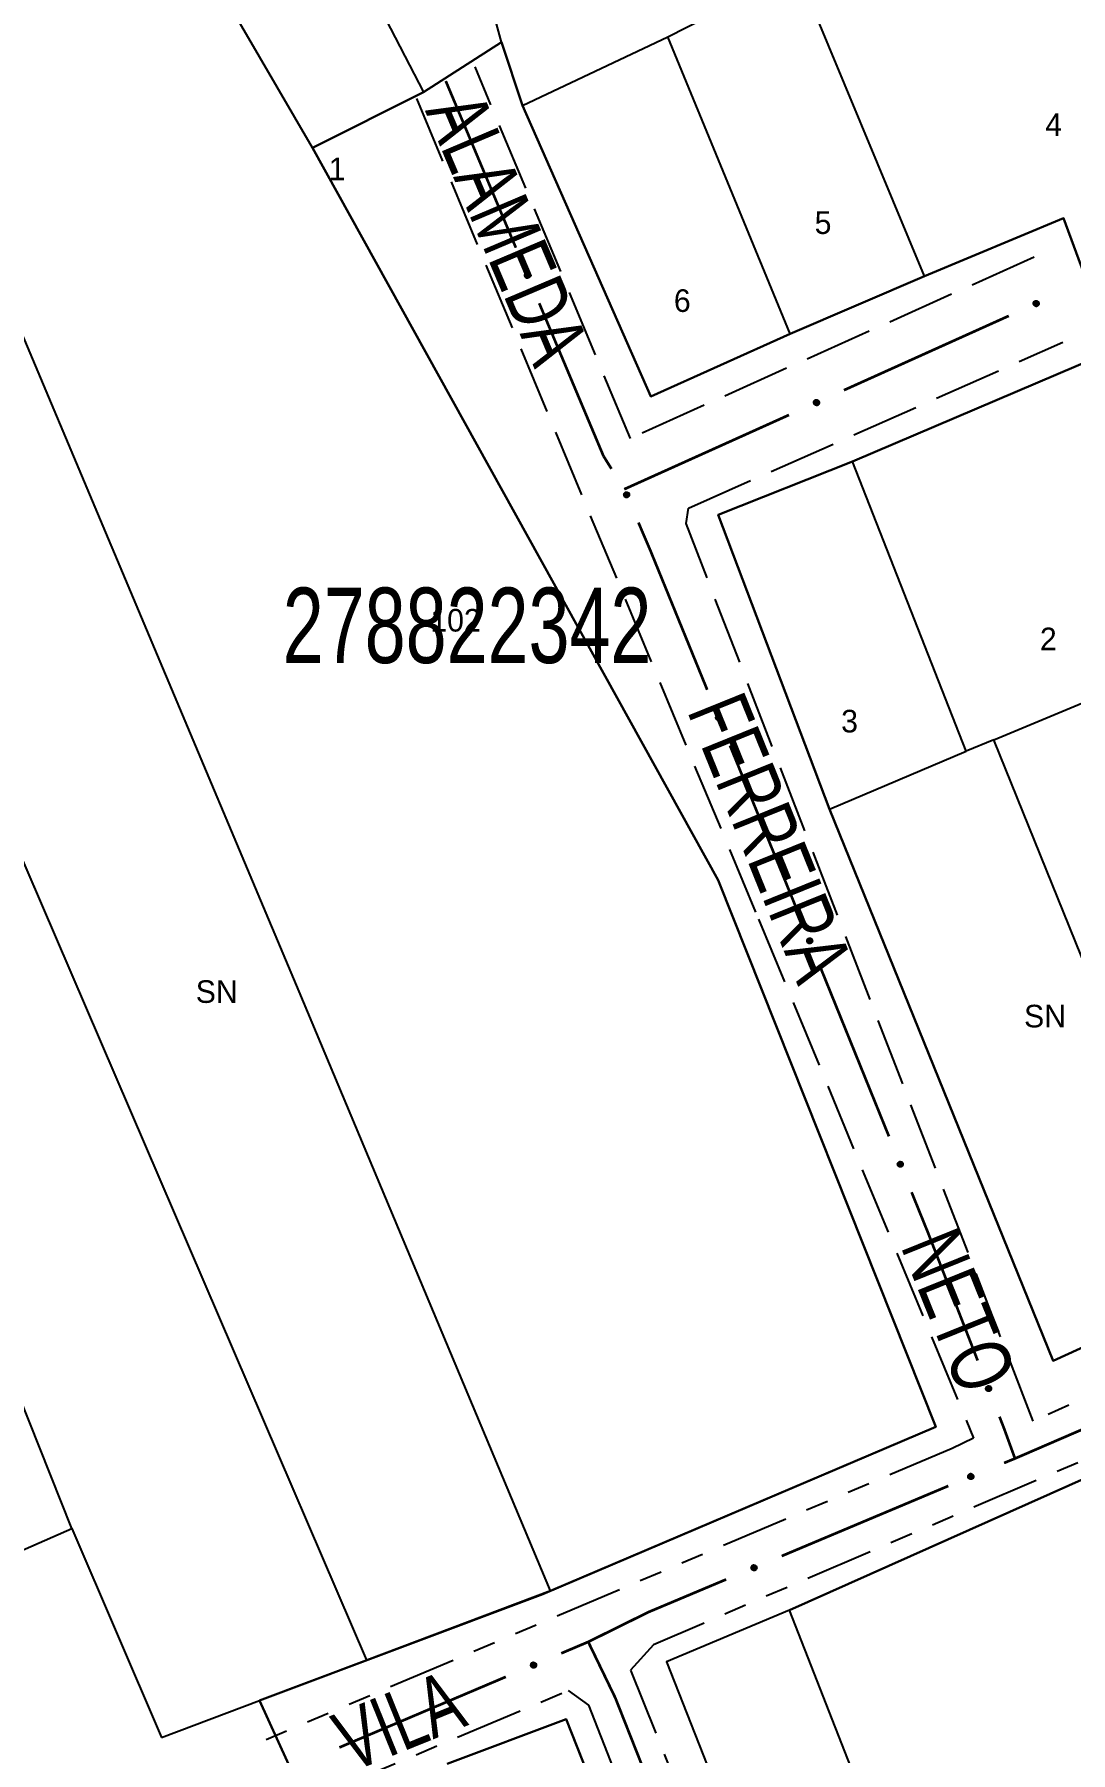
# Model space of a CAD drawing. Extents: x 204373 to 205952, y 4873300 to 4875179.
# Drawn here: x 204838.7 to 204907.5, y 4874559.4 to 4874673.4 of the extents above; entities that cross this region are included whole.
import ezdxf
from ezdxf.enums import TextEntityAlignment as Align

# ---------------------------------------------------------------- set-up
doc = ezdxf.new("R2010")
doc.units = 0
doc.header["$LTSCALE"] = 1.5
doc.header["$MEASUREMENT"] = 0
doc.linetypes.add('TRACO_11', pattern=[8, 3, -1, 3, -1])
doc.linetypes.add('TRACO_25', pattern=[8, 3, -1, 1, -1, 1, -1])
for name, color, linetype in [('CD_MALHA_LOTES', 7, 'CONTINUOUS'), ('CD_TXT_QUADRA', 255, 'CONTINUOUS'), ('RU-QUADRA', 220, 'CONTINUOUS'), ('SV-EIXO-RUA-N-PAV', 6, 'CONTINUOUS'), ('SV-EIXO-RUA-PAV', 20, 'CONTINUOUS'), ('SV-RUA-NAO-PAV', 7, 'CONTINUOUS'), ('SV-RUA-PAVIM', 7, 'CONTINUOUS'), ('SV-TXT-RUA-N-PAV', 7, 'CONTINUOUS'), ('Th_NmrPort', 1, 'CONTINUOUS')]:
    doc.layers.add(name, color=color, linetype=linetype)
doc.styles.add('ARIAL', font='ARIAL.SHX')

msp = doc.modelspace()

# ---------------------------------------------------------------- linework, layer by layer
at = {"layer": 'CD_MALHA_LOTES', "linetype": 'Continuous', "flags": 128}
for points in [[(204869.710146, 4874672.880766), (204863.918259, 4874694.117683)], [(204856.2835, 4874609.872063), (204824.340369, 4874685.693121)], [(204858.916176, 4874680.42777), (204864.53255, 4874669.546044)], [(204857.161059, 4874665.860298), (204850.14059, 4874677.970606)], [(204880.767384, 4874673.23179), (204889.367457, 4874677.619582)], [(204897.793918, 4874657.355702), (204889.367457, 4874677.619582)], [(204871.11424, 4874668.668485), (204880.767384, 4874673.23179)], [(204888.870989, 4874653.509612), (204880.767384, 4874673.23179)], [(204869.710146, 4874672.880766), (204864.53255, 4874669.546044)], [(204871.11424, 4874668.668485), (204869.710146, 4874672.880766)], [(204864.53255, 4874669.546044), (204857.161059, 4874665.860298)], [(204879.640373, 4874649.355835), (204871.11424, 4874668.668485)], [(204860.786342, 4874565.511966), (204816.617854, 4874668.14195)], [(204857.161059, 4874665.860298), (204884.104469, 4874617.270075), (204898.542423, 4874580.993921)], [(204907.024534, 4874661.201792), (204897.793918, 4874657.355702)], [(204908.56297, 4874657.048015), (204907.024534, 4874661.201792)], [(204897.793918, 4874657.355702), (204888.870989, 4874653.509612)], [(204841.189493, 4874574.243186), (204809.421874, 4874654.101013)], [(204888.870989, 4874653.509612), (204879.640373, 4874649.355835)], [(204893.024766, 4874645.048214), (204910.716781, 4874652.58655)], [(204884.101838, 4874641.509811), (204893.024766, 4874645.048214)], [(204900.563103, 4874625.817764), (204893.024766, 4874645.048214)], [(204891.48633, 4874621.971674), (204884.101838, 4874641.509811)], [(204902.409226, 4874626.586982), (204916.101307, 4874632.279195)], [(204902.409226, 4874626.586982), (204900.563103, 4874625.817764)], [(204917.10129, 4874590.279892), (204902.409226, 4874626.586982)], [(204891.48633, 4874621.971674), (204900.563103, 4874625.817764)], [(204906.332238, 4874585.356897), (204891.48633, 4874621.971674)], [(204872.971057, 4874570.106719), (204856.2835, 4874609.872063)], [(204917.10129, 4874590.279892), (204906.332238, 4874585.356897)], [(204888.844556, 4874568.810153), (204919.336804, 4874582.415118)], [(204898.542423, 4874580.993921), (204872.971057, 4874570.106719)], [(204818.372971, 4874564.239018), (204841.189493, 4874574.243186)], [(204841.189493, 4874574.243186), (204847.156891, 4874560.377761)], [(204872.971057, 4874570.106719), (204860.786342, 4874565.511966)], [(204888.844556, 4874568.810153), (204880.662549, 4874565.385126)], [(204899.024496, 4874542.837037), (204888.844556, 4874568.810153)], [(204860.786342, 4874565.511966), (204853.650824, 4874562.834925)], [(204880.662549, 4874565.385126), (204890.937628, 4874539.316871)], [(204847.156891, 4874560.377761), (204853.650824, 4874562.834925)], [(204853.650824, 4874562.834925), (204857.33657, 4874554.761386)], [(204866.112156, 4874558.622644), (204874.015819, 4874561.595618)], [(204874.015819, 4874561.595618), (204885.049194, 4874533.660332)]]:
    msp.add_lwpolyline(points, dxfattribs=at)
at = {"layer": 'RU-QUADRA', "linetype": 'Continuous', "flags": 128}
for points in [[(204857.33657, 4874554.761386), (204853.650824, 4874562.834925), (204872.453051, 4874569.88898), (204898.542423, 4874580.993921), (204884.104469, 4874617.270075), (204857.161059, 4874665.860298), (204864.53255, 4874669.546044), (204869.710146, 4874672.880766), (204871.11424, 4874668.668485), (204879.640373, 4874649.355835), (204888.870989, 4874653.509612), (204897.793918, 4874657.355702), (204907.024534, 4874661.201792), (204908.56297, 4874657.048015)], [(204910.716781, 4874652.58655), (204893.024766, 4874645.048214), (204884.101838, 4874641.509811), (204891.48633, 4874621.971674), (204906.332238, 4874585.356897), (204917.10129, 4874590.279892)], [(204885.150397, 4874533.404099), (204874.015819, 4874561.595618), (204866.112156, 4874558.622644)]]:
    msp.add_lwpolyline(points, dxfattribs=at)
msp.add_lwpolyline([(204922.286133, 4874522.572298), (204931.990374, 4874526.473022), (204940.933498, 4874530.659165), (204950.162041, 4874534.845308), (204968.148644, 4874543.282725), (205004.71098, 4874559.730219), (204995.888886, 4874580.859078), (204990.732947, 4874592.740156), (204987.146206, 4874601.034493), (204983.335295, 4874609.553002), (204946.795376, 4874594.309355), (204937.116175, 4874589.987367), (204927.89937, 4874586.220703), (204919.336804, 4874582.415118), (204888.844556, 4874568.810153), (204880.662549, 4874565.385126), (204890.937628, 4874539.316871), (204900.879718, 4874513.724313), (204912.106193, 4874518.386154)], close=True, dxfattribs=at)
at = {"layer": 'SV-EIXO-RUA-N-PAV', "const_width": 0.18}
for points in [[(204914.102362, 4874583.330283), (204904.004524, 4874578.967525)], [(204903.806143, 4874578.881815), (204903.07989, 4874578.586775)], [(204904.004524, 4874578.967525), (204903.806143, 4874578.881815)], [(204899.381572, 4874577.063006), (204888.320161, 4874572.410567)], [(204884.633024, 4874570.859754), (204880.024103, 4874568.921238)], [(204879.471995, 4874568.689021), (204875.526553, 4874566.738975)], [(204880.024103, 4874568.921238), (204879.471995, 4874568.689021)], [(204875.477522, 4874566.714741), (204873.686621, 4874565.955207)], [(204875.526553, 4874566.738975), (204875.477522, 4874566.714741)], [(204875.477522, 4874566.714741), (204877.218829, 4874563.113651)], [(204870.004115, 4874564.39343), (204858.956596, 4874559.708099)], [(204877.218829, 4874563.113651), (204877.276573, 4874562.994234)], [(204877.276573, 4874562.994234), (204880.170692, 4874555.678543)]]:
    msp.add_lwpolyline(points, dxfattribs=at)
at = {"layer": 'SV-EIXO-RUA-N-PAV'}
for points in [[(204901.042801, 4874577.6423), (204901.024974, 4874577.596756), (204901.00034, 4874577.561258), (204900.971272, 4874577.537566), (204900.940126, 4874577.523327), (204900.906622, 4874577.512348), (204900.870401, 4874577.508732), (204900.82931, 4874577.513624), (204900.783498, 4874577.531186), (204900.748793, 4874577.558812), (204900.72404, 4874577.586067), (204900.707323, 4874577.617689), (204900.697203, 4874577.650415), (204900.694692, 4874577.688164), (204900.700055, 4874577.729757), (204900.71883, 4874577.775395), (204900.743219, 4874577.81003), (204900.771937, 4874577.832208), (204900.803834, 4874577.848814), (204900.838173, 4874577.859612), (204900.873749, 4874577.862956), (204900.915617, 4874577.85748), (204900.960416, 4874577.838353), (204900.995238, 4874577.814422), (204901.017814, 4874577.786024), (204901.033455, 4874577.754253), (204901.044875, 4874577.720782), (204901.050026, 4874577.684523), (204901.042801, 4874577.6423)], [(204886.651714, 4874571.589396), (204886.633887, 4874571.543852), (204886.609253, 4874571.508355), (204886.580185, 4874571.484662), (204886.549039, 4874571.470423), (204886.515535, 4874571.459445), (204886.479314, 4874571.455829), (204886.438223, 4874571.46072), (204886.392411, 4874571.478283), (204886.357706, 4874571.505908), (204886.332953, 4874571.533163), (204886.316236, 4874571.564785), (204886.306116, 4874571.597511), (204886.303605, 4874571.63526), (204886.308968, 4874571.676853), (204886.327743, 4874571.722491), (204886.352132, 4874571.757126), (204886.38085, 4874571.779305), (204886.412747, 4874571.79591), (204886.447086, 4874571.806708), (204886.482662, 4874571.810053), (204886.52453, 4874571.804577), (204886.569329, 4874571.78545), (204886.604151, 4874571.761518), (204886.626727, 4874571.73312), (204886.642368, 4874571.701349), (204886.653788, 4874571.667879), (204886.658939, 4874571.631619), (204886.651714, 4874571.589396)], [(204872.020624, 4874565.129075), (204872.002933, 4874565.083478), (204871.978404, 4874565.047908), (204871.949407, 4874565.024129), (204871.918304, 4874565.009797), (204871.884833, 4874564.998719), (204871.848622, 4874564.994996), (204871.807518, 4874564.999765), (204871.761653, 4874565.017191), (204871.726866, 4874565.044713), (204871.702033, 4874565.071894), (204871.685221, 4874565.103466), (204871.675004, 4874565.136162), (204871.67238, 4874565.173903), (204871.67762, 4874565.215512), (204871.696258, 4874565.261206), (204871.720545, 4874565.295913), (204871.749196, 4874565.318177), (204871.781044, 4874565.334877), (204871.815351, 4874565.345778), (204871.850917, 4874565.349228), (204871.8928, 4874565.343876), (204871.937657, 4874565.324883), (204871.97255, 4874565.301055), (204871.99521, 4874565.272724), (204872.010946, 4874565.241), (204872.022465, 4874565.207564), (204872.027723, 4874565.17132), (204872.020624, 4874565.129075)]]:
    msp.add_lwpolyline(points, close=True, dxfattribs=at)
for points in [[(204900.960416, 4874577.838353), (204900.694692, 4874577.688164)], [(204900.995238, 4874577.814422), (204900.697203, 4874577.650415)], [(204900.975438, 4874577.82647), (204900.6999, 4874577.67209)], [(204900.93507, 4874577.845018), (204900.699981, 4874577.710612)], [(204900.915617, 4874577.85748), (204900.700055, 4874577.729757)], [(204901.003029, 4874577.799586), (204900.704851, 4874577.635684)], [(204901.017814, 4874577.786024), (204900.707323, 4874577.617689)], [(204901.023073, 4874577.769529), (204900.716289, 4874577.604968)], [(204900.890529, 4874577.85589), (204900.716414, 4874577.756011)], [(204900.873749, 4874577.862956), (204900.71883, 4874577.775395)], [(204901.033455, 4874577.754253), (204900.72404, 4874577.586067)], [(204900.852207, 4874577.859016), (204900.736749, 4874577.795651)], [(204901.036099, 4874577.735039), (204900.741694, 4874577.572724)], [(204900.838173, 4874577.859612), (204900.743219, 4874577.81003)], [(204901.044875, 4874577.720782), (204900.748793, 4874577.558812)], [(204901.043036, 4874577.700949), (204900.770542, 4874577.54637)], [(204901.050026, 4874577.684523), (204900.783498, 4874577.531186)], [(204901.044941, 4874577.664743), (204900.808924, 4874577.525506)], [(204901.042801, 4874577.6423), (204900.82931, 4874577.513624)], [(204901.032082, 4874577.617886), (204900.856509, 4874577.514434)], [(204901.024974, 4874577.596756), (204900.870401, 4874577.508732)], [(204901.011018, 4874577.57646), (204900.896289, 4874577.514882)], [(204901.00034, 4874577.561258), (204900.906622, 4874577.512348)], [(204886.569329, 4874571.78545), (204886.303605, 4874571.63526)], [(204886.604151, 4874571.761518), (204886.306116, 4874571.597511)], [(204886.584351, 4874571.773566), (204886.308813, 4874571.619186)], [(204886.543983, 4874571.792114), (204886.308894, 4874571.657708)], [(204886.52453, 4874571.804577), (204886.308968, 4874571.676853)], [(204886.611942, 4874571.746683), (204886.313764, 4874571.58278)], [(204886.626727, 4874571.73312), (204886.316236, 4874571.564785)], [(204886.631986, 4874571.716625), (204886.325202, 4874571.552064)], [(204886.499442, 4874571.802986), (204886.325327, 4874571.703108)], [(204886.482662, 4874571.810053), (204886.327743, 4874571.722491)], [(204886.642368, 4874571.701349), (204886.332953, 4874571.533163)], [(204886.46112, 4874571.806112), (204886.345662, 4874571.742747)], [(204886.645012, 4874571.682136), (204886.350607, 4874571.519821)], [(204886.447086, 4874571.806708), (204886.352132, 4874571.757126)], [(204886.653788, 4874571.667879), (204886.357706, 4874571.505908)], [(204886.651949, 4874571.648045), (204886.379455, 4874571.493466)], [(204886.658939, 4874571.631619), (204886.392411, 4874571.478283)], [(204886.653854, 4874571.611839), (204886.417837, 4874571.472602)], [(204886.651714, 4874571.589396), (204886.438223, 4874571.46072)], [(204886.640995, 4874571.564982), (204886.465422, 4874571.46153)], [(204886.633887, 4874571.543852), (204886.479314, 4874571.455829)], [(204886.619931, 4874571.523556), (204886.505202, 4874571.461978)], [(204886.609253, 4874571.508355), (204886.515535, 4874571.459445)], [(204871.937657, 4874565.324883), (204871.67238, 4874565.173903)], [(204871.97255, 4874565.301055), (204871.675004, 4874565.136162)], [(204871.912291, 4874565.331472), (204871.677603, 4874565.196367)], [(204871.8928, 4874565.343876), (204871.67762, 4874565.215512)], [(204871.952714, 4874565.313044), (204871.677637, 4874565.157845)], [(204871.980385, 4874565.286243), (204871.682695, 4874565.121454)], [(204871.99521, 4874565.272724), (204871.685221, 4874565.103466)], [(204871.867718, 4874565.342212), (204871.6939, 4874565.241815)], [(204872.000518, 4874565.256245), (204871.694225, 4874565.090772)], [(204871.850917, 4874565.349228), (204871.696258, 4874565.261206)], [(204872.010946, 4874565.241), (204871.702033, 4874565.071894)], [(204871.829386, 4874565.345223), (204871.714117, 4874565.281515)], [(204872.013646, 4874565.221794), (204871.719725, 4874565.058604)], [(204871.815351, 4874565.345778), (204871.720545, 4874565.295913)], [(204872.022465, 4874565.207564), (204871.726866, 4874565.044713)], [(204872.020684, 4874565.187725), (204871.748652, 4874565.032336)], [(204872.027723, 4874565.17132), (204871.761653, 4874565.017191)], [(204872.022698, 4874565.151525), (204871.787096, 4874565.011586)], [(204872.020624, 4874565.129075), (204871.807518, 4874564.999765)], [(204872.009979, 4874565.10463), (204871.834714, 4874565.000656)], [(204872.002933, 4874565.083478), (204871.848622, 4874564.994996)], [(204871.989038, 4874565.063141), (204871.874492, 4874565.001222)], [(204871.978404, 4874565.047908), (204871.884833, 4874564.998719)]]:
    msp.add_lwpolyline(points, dxfattribs=at)
at = {"layer": 'SV-EIXO-RUA-PAV', "const_width": 0.18}
for points in [[(204866.019343, 4874670.295568), (204870.672377, 4874659.234408)], [(204872.223389, 4874655.547354), (204876.100917, 4874646.32972)], [(204892.452669, 4874649.779326), (204903.393403, 4874654.708863)], [(204877.865023, 4874643.206611), (204888.805757, 4874648.136147)], [(204876.100917, 4874646.32972), (204876.487618, 4874645.410458)], [(204876.487618, 4874645.410458), (204877.019055, 4874644.560159)], [(204878.80894, 4874640.995858), (204879.594283, 4874639.156501)], [(204879.594283, 4874639.156501), (204879.609735, 4874639.12031)], [(204879.609735, 4874639.12031), (204883.374122, 4874629.898384)], [(204884.885826, 4874626.195041), (204889.420936, 4874615.085011)], [(204890.928322, 4874611.37991), (204895.439218, 4874600.260026)], [(204896.94285, 4874596.553398), (204897.694666, 4874594.700084)], [(204897.694666, 4874594.700084), (204898.021044, 4874593.895526)], [(204898.021044, 4874593.895526), (204901.329365, 4874585.384116)], [(204902.778514, 4874581.655851), (204903.071527, 4874580.902009)], [(204903.071527, 4874580.902009), (204903.478617, 4874579.782513)], [(204903.478617, 4874579.782513), (204903.806143, 4874578.881815)]]:
    msp.add_lwpolyline(points, dxfattribs=at)
at = {"layer": 'SV-EIXO-RUA-PAV'}
for points in [[(204871.493639, 4874657.566004), (204871.539184, 4874657.54818), (204871.574682, 4874657.523547), (204871.598377, 4874657.494481), (204871.612617, 4874657.463336), (204871.623597, 4874657.429832), (204871.627215, 4874657.393611), (204871.622326, 4874657.352521), (204871.604766, 4874657.306708), (204871.577142, 4874657.272001), (204871.549889, 4874657.247247), (204871.518268, 4874657.230528), (204871.485542, 4874657.220406), (204871.447793, 4874657.217893), (204871.4062, 4874657.223254), (204871.360561, 4874657.242026), (204871.325925, 4874657.266414), (204871.303744, 4874657.29513), (204871.287137, 4874657.327026), (204871.276337, 4874657.361365), (204871.272991, 4874657.396941), (204871.278465, 4874657.438809), (204871.29759, 4874657.483609), (204871.321519, 4874657.518432), (204871.349916, 4874657.54101), (204871.381686, 4874657.556653), (204871.415156, 4874657.568074), (204871.451415, 4874657.573227), (204871.493639, 4874657.566004)], [(204905.040641, 4874655.571793), (204905.057315, 4874655.617771), (204905.081047, 4874655.653878), (204905.109509, 4874655.678295), (204905.140286, 4874655.693314), (204905.173503, 4874655.705132), (204905.209622, 4874655.709659), (204905.250823, 4874655.705804), (204905.297063, 4874655.689401), (204905.332452, 4874655.662659), (204905.357884, 4874655.636036), (204905.375392, 4874655.604845), (204905.386333, 4874655.572384), (204905.389795, 4874655.53471), (204905.38548, 4874655.492995), (204905.367861, 4874655.446899), (204905.344351, 4874655.41166), (204905.316202, 4874655.388766), (204905.284733, 4874655.371362), (204905.250676, 4874655.359703), (204905.215196, 4874655.355464), (204905.173204, 4874655.359883), (204905.127936, 4874655.377876), (204905.092523, 4874655.400923), (204905.069239, 4874655.428744), (204905.052803, 4874655.460111), (204905.040544, 4874655.493283), (204905.034481, 4874655.529401), (204905.040641, 4874655.571793)], [(204890.452995, 4874648.999077), (204890.469669, 4874649.045056), (204890.493402, 4874649.081162), (204890.521864, 4874649.105579), (204890.552641, 4874649.120598), (204890.585858, 4874649.132417), (204890.621976, 4874649.136944), (204890.663177, 4874649.133088), (204890.709417, 4874649.116686), (204890.744807, 4874649.089943), (204890.770238, 4874649.06332), (204890.787747, 4874649.032129), (204890.798687, 4874648.999668), (204890.802149, 4874648.961994), (204890.797834, 4874648.92028), (204890.780215, 4874648.874183), (204890.756706, 4874648.838945), (204890.728556, 4874648.81605), (204890.697087, 4874648.798647), (204890.663031, 4874648.786987), (204890.62755, 4874648.782748), (204890.585558, 4874648.787168), (204890.540291, 4874648.80516), (204890.504877, 4874648.828207), (204890.481593, 4874648.856028), (204890.465157, 4874648.887395), (204890.452898, 4874648.920567), (204890.446836, 4874648.956685), (204890.452995, 4874648.999077)], [(204878.068416, 4874643.010581), (204878.114055, 4874642.993), (204878.149685, 4874642.968557), (204878.173534, 4874642.939618), (204878.187941, 4874642.90855), (204878.1991, 4874642.875105), (204878.202911, 4874642.838904), (204878.198241, 4874642.797788), (204878.180926, 4874642.751882), (204878.153489, 4874642.717028), (204878.126368, 4874642.692128), (204878.094836, 4874642.675241), (204878.062165, 4874642.664944), (204878.024431, 4874642.662229), (204877.982809, 4874642.667368), (204877.93707, 4874642.685896), (204877.902304, 4874642.710098), (204877.879971, 4874642.738696), (204877.863194, 4874642.770503), (204877.852211, 4874642.804783), (204877.848674, 4874642.840341), (204877.853924, 4874642.882237), (204877.872809, 4874642.92714), (204877.896552, 4874642.96209), (204877.924828, 4874642.984819), (204877.956514, 4874643.000631), (204877.989923, 4874643.012231), (204878.026154, 4874643.017578), (204878.068416, 4874643.010581)], [(204884.17759, 4874628.22134), (204884.222942, 4874628.203032), (204884.258177, 4874628.178023), (204884.281561, 4874628.148706), (204884.295469, 4874628.117412), (204884.306093, 4874628.083793), (204884.309325, 4874628.047536), (204884.303999, 4874628.006499), (204884.285953, 4874627.960876), (204884.257961, 4874627.926465), (204884.230446, 4874627.902002), (204884.198649, 4874627.88562), (204884.165817, 4874627.875847), (204884.128044, 4874627.873735), (204884.08651, 4874627.879539), (204884.041073, 4874627.898795), (204884.006698, 4874627.92355), (204883.984825, 4874627.9525), (204883.968558, 4874627.984571), (204883.958124, 4874628.019023), (204883.955156, 4874628.054632), (204883.961075, 4874628.09644), (204883.980675, 4874628.141035), (204884.004974, 4874628.175601), (204884.033609, 4874628.197875), (204884.065544, 4874628.213179), (204884.099133, 4874628.224244), (204884.135445, 4874628.229011), (204884.17759, 4874628.22134)], [(204890.224502, 4874613.407747), (204890.269814, 4874613.38934), (204890.304994, 4874613.364255), (204890.328314, 4874613.334887), (204890.342155, 4874613.303562), (204890.352705, 4874613.269921), (204890.355858, 4874613.233656), (204890.350442, 4874613.192632), (204890.332297, 4874613.147047), (204890.304231, 4874613.112698), (204890.276662, 4874613.088295), (204890.244829, 4874613.071982), (204890.211977, 4874613.062281), (204890.174199, 4874613.060251), (204890.132678, 4874613.066145), (204890.087283, 4874613.0855), (204890.052962, 4874613.11033), (204890.031152, 4874613.139328), (204890.014955, 4874613.171434), (204890.004596, 4874613.205909), (204890.001706, 4874613.241525), (204890.007715, 4874613.283319), (204890.027413, 4874613.327871), (204890.051786, 4874613.362385), (204890.080471, 4874613.384596), (204890.112439, 4874613.399831), (204890.146052, 4874613.410822), (204890.182374, 4874613.41551), (204890.224502, 4874613.407747)], [(204896.23903, 4874598.581235), (204896.284343, 4874598.562828), (204896.319523, 4874598.537743), (204896.342843, 4874598.508375), (204896.356683, 4874598.47705), (204896.367233, 4874598.443409), (204896.370386, 4874598.407145), (204896.364971, 4874598.36612), (204896.346825, 4874598.320536), (204896.318759, 4874598.286186), (204896.29119, 4874598.261783), (204896.259358, 4874598.24547), (204896.226505, 4874598.235769), (204896.188727, 4874598.233739), (204896.147206, 4874598.239634), (204896.101811, 4874598.258989), (204896.06749, 4874598.283818), (204896.04568, 4874598.312817), (204896.029483, 4874598.344923), (204896.019124, 4874598.379397), (204896.016234, 4874598.415013), (204896.022244, 4874598.456807), (204896.041941, 4874598.501359), (204896.066315, 4874598.535873), (204896.094999, 4874598.558085), (204896.126967, 4874598.573319), (204896.16058, 4874598.584311), (204896.196902, 4874598.588998), (204896.23903, 4874598.581235)], [(204902.104489, 4874583.693784), (204902.149527, 4874583.674715), (204902.184335, 4874583.649117), (204902.207222, 4874583.619411), (204902.220602, 4874583.587887), (204902.230658, 4874583.554094), (204902.233279, 4874583.517787), (204902.227263, 4874583.476846), (204902.208451, 4874583.431533), (204902.179885, 4874583.397598), (204902.151962, 4874583.373602), (204902.119893, 4874583.357758), (204902.086902, 4874583.348539), (204902.049098, 4874583.347063), (204902.007668, 4874583.353565), (204901.962562, 4874583.373583), (204901.928608, 4874583.398913), (204901.907225, 4874583.428228), (204901.891501, 4874583.460568), (204901.881648, 4874583.495191), (204901.87928, 4874583.530845), (204901.885902, 4874583.572547), (204901.90625, 4874583.616805), (204901.931127, 4874583.650958), (204901.960134, 4874583.672747), (204901.992321, 4874583.687511), (204902.026092, 4874583.698009), (204902.062479, 4874583.702164), (204902.104489, 4874583.693784)]]:
    msp.add_lwpolyline(points, close=True, dxfattribs=at)
for points in [[(204871.272991, 4874657.396941), (204871.360561, 4874657.242026)], [(204871.276337, 4874657.361365), (204871.325925, 4874657.266414)], [(204871.276933, 4874657.375399), (204871.340304, 4874657.259944)], [(204871.278465, 4874657.438809), (204871.4062, 4874657.223254)], [(204871.280056, 4874657.413721), (204871.379944, 4874657.239611)], [(204871.290926, 4874657.458263), (204871.425345, 4874657.223181)], [(204871.29759, 4874657.483609), (204871.447793, 4874657.217893)], [(204871.309472, 4874657.498632), (204871.463867, 4874657.223102)], [(204871.321519, 4874657.518432), (204871.485542, 4874657.220406)], [(204871.336354, 4874657.526224), (204871.500272, 4874657.228054)], [(204871.349916, 4874657.54101), (204871.518268, 4874657.230528)], [(204871.366411, 4874657.546269), (204871.530988, 4874657.239495)], [(204871.381686, 4874657.556653), (204871.549889, 4874657.247247)], [(204871.4009, 4874657.559297), (204871.56323, 4874657.264901)], [(204871.415156, 4874657.568074), (204871.577142, 4874657.272001)], [(204871.434989, 4874657.566236), (204871.589583, 4874657.293751)], [(204871.451415, 4874657.573227), (204871.604766, 4874657.306708)], [(204871.471195, 4874657.568143), (204871.610445, 4874657.332133)], [(204871.493639, 4874657.566004), (204871.622326, 4874657.352521)], [(204871.518053, 4874657.555287), (204871.621515, 4874657.37972)], [(204871.539184, 4874657.54818), (204871.627215, 4874657.393611)], [(204871.55948, 4874657.534225), (204871.621064, 4874657.419499)], [(204871.574682, 4874657.523547), (204871.623597, 4874657.429832)], [(204905.034481, 4874655.529401), (204905.297063, 4874655.689401)], [(204905.039066, 4874655.549303), (204905.271502, 4874655.69444)], [(204905.040544, 4874655.493283), (204905.332452, 4874655.662659)], [(204905.040641, 4874655.571793), (204905.250823, 4874655.705804)], [(204905.041883, 4874655.513156), (204905.310397, 4874655.674549)], [(204905.049676, 4874655.479251), (204905.3399, 4874655.648929)], [(204905.050741, 4874655.596469), (204905.223653, 4874655.70431)], [(204905.052803, 4874655.460111), (204905.357884, 4874655.636036)], [(204905.057315, 4874655.617771), (204905.209622, 4874655.709659)], [(204905.063567, 4874655.445101), (204905.366108, 4874655.617336)], [(204905.069239, 4874655.428744), (204905.375392, 4874655.604845)], [(204905.070755, 4874655.638412), (204905.183897, 4874655.70286)], [(204905.081047, 4874655.653878), (204905.173503, 4874655.705132)], [(204905.084361, 4874655.415558), (204905.378317, 4874655.586917)], [(204905.092523, 4874655.400923), (204905.386333, 4874655.572384)], [(204905.11262, 4874655.389378), (204905.384183, 4874655.550648)], [(204905.127936, 4874655.377876), (204905.389795, 4874655.53471)], [(204905.153442, 4874655.371852), (204905.385072, 4874655.512136)], [(204905.173204, 4874655.359883), (204905.38548, 4874655.492995)], [(204905.198243, 4874655.362105), (204905.369788, 4874655.466337)], [(204905.215196, 4874655.355464), (204905.367861, 4874655.446899)], [(204905.236632, 4874655.359945), (204905.350458, 4874655.426198)], [(204905.250676, 4874655.359703), (204905.344351, 4874655.41166)], [(204890.446836, 4874648.956685), (204890.709417, 4874649.116686)], [(204890.451421, 4874648.976587), (204890.683857, 4874649.121724)], [(204890.452898, 4874648.920567), (204890.744807, 4874649.089943)], [(204890.452995, 4874648.999077), (204890.663177, 4874649.133088)], [(204890.454237, 4874648.94044), (204890.722751, 4874649.101833)], [(204890.46203, 4874648.906536), (204890.752254, 4874649.076214)], [(204890.463095, 4874649.023753), (204890.636007, 4874649.131594)], [(204890.465157, 4874648.887395), (204890.770238, 4874649.06332)], [(204890.469669, 4874649.045056), (204890.621976, 4874649.136944)], [(204890.475921, 4874648.872385), (204890.778463, 4874649.04462)], [(204890.481593, 4874648.856028), (204890.787747, 4874649.032129)], [(204890.483109, 4874649.065696), (204890.596251, 4874649.130144)], [(204890.493402, 4874649.081162), (204890.585858, 4874649.132417)], [(204890.496715, 4874648.842842), (204890.790671, 4874649.014201)], [(204890.504877, 4874648.828207), (204890.798687, 4874648.999668)], [(204890.524974, 4874648.816662), (204890.796537, 4874648.977932)], [(204890.540291, 4874648.80516), (204890.802149, 4874648.961994)], [(204890.565797, 4874648.799136), (204890.797426, 4874648.93942)], [(204890.585558, 4874648.787168), (204890.797834, 4874648.92028)], [(204890.610597, 4874648.789389), (204890.782142, 4874648.893621)], [(204890.62755, 4874648.782748), (204890.780215, 4874648.874183)], [(204890.648986, 4874648.78723), (204890.762812, 4874648.853482)], [(204890.663031, 4874648.786987), (204890.756706, 4874648.838945)], [(204877.848674, 4874642.840341), (204877.93707, 4874642.685896)], [(204877.852211, 4874642.804783), (204877.902304, 4874642.710098)], [(204877.852731, 4874642.81882), (204877.916718, 4874642.703706)], [(204877.853924, 4874642.882237), (204877.982809, 4874642.667368)], [(204877.85565, 4874642.857159), (204877.956467, 4874642.683585)], [(204877.866281, 4874642.901758), (204878.001954, 4874642.667398)], [(204877.872809, 4874642.92714), (204878.024431, 4874642.662229)], [(204877.884612, 4874642.942226), (204878.040476, 4874642.667525)], [(204877.896552, 4874642.96209), (204878.062165, 4874642.664944)], [(204877.911346, 4874642.969961), (204878.076854, 4874642.672671)], [(204877.924828, 4874642.984819), (204878.094836, 4874642.675241)], [(204877.941295, 4874642.990166), (204878.107508, 4874642.684276)], [(204877.956514, 4874643.000631), (204878.126368, 4874642.692128)], [(204877.975713, 4874643.003378), (204878.139615, 4874642.709853)], [(204877.989923, 4874643.012231), (204878.153489, 4874642.717028)], [(204878.009765, 4874643.010499), (204878.165813, 4874642.738844)], [(204878.026154, 4874643.017578), (204878.180926, 4874642.751882)], [(204878.045961, 4874643.0126), (204878.18647, 4874642.777337)], [(204878.068416, 4874643.010581), (204878.198241, 4874642.797788)], [(204878.092886, 4874642.999994), (204878.197285, 4874642.824982)], [(204878.114055, 4874642.993), (204878.202911, 4874642.838904)], [(204878.134426, 4874642.979154), (204878.196622, 4874642.864759)], [(204878.149685, 4874642.968557), (204878.1991, 4874642.875105)], [(204883.955156, 4874628.054632), (204884.041073, 4874627.898795)], [(204883.958124, 4874628.019023), (204884.006698, 4874627.92355)], [(204883.958869, 4874628.03305), (204884.021008, 4874627.916928)], [(204883.961075, 4874628.09644), (204884.08651, 4874627.879539)], [(204883.9624, 4874628.071337), (204884.06043, 4874627.896174)], [(204883.973743, 4874628.11576), (204884.105653, 4874627.879262)], [(204883.980675, 4874628.141035), (204884.128044, 4874627.873735)], [(204883.992717, 4874628.15593), (204884.144172, 4874627.878773)], [(204884.004974, 4874628.175601), (204884.165817, 4874627.875847)], [(204884.019891, 4874628.183234), (204884.180628, 4874627.883338)], [(204884.033609, 4874628.197875), (204884.198649, 4874627.88562)], [(204884.050159, 4874628.202959), (204884.211464, 4874627.894451)], [(204884.065544, 4874628.213179), (204884.230446, 4874627.902002)], [(204884.084784, 4874628.215619), (204884.243975, 4874627.919513)], [(204884.099133, 4874628.224244), (204884.257961, 4874627.926465)], [(204884.118946, 4874628.222195), (204884.270633, 4874627.948081)], [(204884.135445, 4874628.229011), (204884.285953, 4874627.960876)], [(204884.15517, 4874628.223717), (204884.291902, 4874627.986239)], [(204884.17759, 4874628.22134), (204884.303999, 4874628.006499)], [(204884.201888, 4874628.210363), (204884.303477, 4874628.033705)], [(204884.222942, 4874628.203032), (204884.309325, 4874628.047536)], [(204884.24309, 4874628.188862), (204884.30345, 4874628.073487)], [(204884.258177, 4874628.178023), (204884.306093, 4874628.083793)], [(204890.001706, 4874613.241525), (204890.087283, 4874613.0855)], [(204890.004596, 4874613.205909), (204890.052962, 4874613.11033)], [(204890.005371, 4874613.219934), (204890.067257, 4874613.103677)], [(204890.007715, 4874613.283319), (204890.132678, 4874613.066145)], [(204890.008985, 4874613.258213), (204890.106634, 4874613.082837)], [(204890.020425, 4874613.302612), (204890.15182, 4874613.065827)], [(204890.027413, 4874613.327871), (204890.174199, 4874613.060251)], [(204890.039487, 4874613.34274), (204890.190338, 4874613.065254)], [(204890.051786, 4874613.362385), (204890.211977, 4874613.062281)], [(204890.06672, 4874613.369985), (204890.226804, 4874613.06974)], [(204890.080471, 4874613.384596), (204890.244829, 4874613.071982)], [(204890.097031, 4874613.389644), (204890.257663, 4874613.080786)], [(204890.112439, 4874613.399831), (204890.276662, 4874613.088295)], [(204890.131684, 4874613.402229), (204890.290229, 4874613.105776)], [(204890.146052, 4874613.410822), (204890.304231, 4874613.112698)], [(204890.16586, 4874613.40873), (204890.316949, 4874613.134286)], [(204890.182374, 4874613.41551), (204890.332297, 4874613.147047)], [(204890.202087, 4874613.410173), (204890.338302, 4874613.172398)], [(204890.224502, 4874613.407747), (204890.350442, 4874613.192632)], [(204890.248776, 4874613.396718), (204890.34998, 4874613.219839)], [(204890.269814, 4874613.38934), (204890.355858, 4874613.233656)], [(204890.289931, 4874613.375127), (204890.350039, 4874613.259621)], [(204890.304994, 4874613.364255), (204890.352705, 4874613.269921)], [(204896.016234, 4874598.415013), (204896.101811, 4874598.258989)], [(204896.019124, 4874598.379397), (204896.06749, 4874598.283818)], [(204896.019899, 4874598.393422), (204896.081785, 4874598.277165)], [(204896.022244, 4874598.456807), (204896.147206, 4874598.239634)], [(204896.023514, 4874598.431702), (204896.121162, 4874598.256326)], [(204896.034953, 4874598.4761), (204896.166348, 4874598.239315)], [(204896.041941, 4874598.501359), (204896.188727, 4874598.233739)], [(204896.054015, 4874598.516228), (204896.204866, 4874598.238743)], [(204896.066315, 4874598.535873), (204896.226505, 4874598.235769)], [(204896.081249, 4874598.543474), (204896.241332, 4874598.243228)], [(204896.094999, 4874598.558085), (204896.259358, 4874598.24547)], [(204896.11156, 4874598.563132), (204896.272192, 4874598.254274)], [(204896.126967, 4874598.573319), (204896.29119, 4874598.261783)], [(204896.146212, 4874598.575717), (204896.304757, 4874598.279264)], [(204896.16058, 4874598.584311), (204896.318759, 4874598.286186)], [(204896.180388, 4874598.582218), (204896.331477, 4874598.307774)], [(204896.196902, 4874598.588998), (204896.346825, 4874598.320536)], [(204896.216616, 4874598.583662), (204896.35283, 4874598.345886)], [(204896.23903, 4874598.581235), (204896.364971, 4874598.36612)], [(204896.263305, 4874598.570206), (204896.364508, 4874598.393327)], [(204896.284343, 4874598.562828), (204896.370386, 4874598.407145)], [(204896.304459, 4874598.548615), (204896.364568, 4874598.433109)], [(204896.319523, 4874598.537743), (204896.367233, 4874598.443409)], [(204901.87928, 4874583.530845), (204901.962562, 4874583.373583)], [(204901.881648, 4874583.495191), (204901.928608, 4874583.398913)], [(204901.882629, 4874583.509203), (204901.942805, 4874583.392051)], [(204901.885902, 4874583.572547), (204902.007668, 4874583.353565)], [(204901.886804, 4874583.547425), (204901.981872, 4874583.370637)], [(204901.898893, 4874583.591651), (204902.026803, 4874583.352966)], [(204901.90625, 4874583.616805), (204902.049098, 4874583.347063)], [(204901.918541, 4874583.631496), (204902.065309, 4874583.351829)], [(204901.931127, 4874583.650958), (204902.086902, 4874583.348539)], [(204901.946171, 4874583.658339), (204902.101837, 4874583.355779)], [(204901.960134, 4874583.672747), (204902.119893, 4874583.357758)], [(204901.976766, 4874583.677551), (204902.132855, 4874583.366372)], [(204901.992321, 4874583.687511), (204902.151962, 4874583.373602)], [(204902.0116, 4874583.689627), (204902.165783, 4874583.390883)], [(204902.026092, 4874583.698009), (204902.179885, 4874583.397598)], [(204902.045867, 4874583.695627), (204902.192918, 4874583.418998)], [(204902.062479, 4874583.702164), (204902.208451, 4874583.431533)], [(204902.082112, 4874583.696539), (204902.214827, 4874583.456793)], [(204902.104489, 4874583.693784), (204902.227263, 4874583.476846)], [(204902.128599, 4874583.6824), (204902.227199, 4874583.504057)], [(204902.149527, 4874583.674715), (204902.233279, 4874583.517787)], [(204902.169432, 4874583.660209), (204902.227842, 4874583.543834)], [(204902.184335, 4874583.649117), (204902.230658, 4874583.554094)]]:
    msp.add_lwpolyline(points, dxfattribs=at)
at = {"layer": 'SV-RUA-NAO-PAV', "linetype": 'TRACO_25'}
for points in [[(204981.257894, 4874615.646919, 10.294381), (204905.018483, 4874581.360534, 10.294381)], [(204982.42151, 4874610.527039, 10.319151), (204879.801859, 4874566.523962, 10.046683), (204878.275676, 4874564.827041, 10.046683), (204889.526767, 4874536.817122, 9.947605), (204900.829636, 4874508.704814, 9.947605)], [(204901.054358, 4874580.240333, 10.195302), (204899.637821, 4874579.549052, 10.244842), (204854.105627, 4874560.219333, 10.145762)], [(204855.750346, 4874555.731649, 10.021914), (204874.133259, 4874563.482024, 10.021914), (204875.484728, 4874562.512906, 10.021914), (204886.231203, 4874535.256066, 9.972375), (204897.508067, 4874507.245822, 9.972375)]]:
    msp.add_polyline3d(points, dxfattribs=at)
at = {"layer": 'SV-RUA-PAVIM', "linetype": 'TRACO_11'}
for points in [[(204905.072439, 4874658.597218, 9.52652), (204878.276623, 4874646.582321, 9.47698), (204867.967843, 4874671.232344, 9.45221)], [(204864.066465, 4874669.141036, 9.427441), (204886.776433, 4874614.677791, 9.650369), (204901.054358, 4874580.240333, 10.195302)], [(204905.018483, 4874581.360534, 10.294381), (204881.971505, 4874640.921952, 9.50175), (204882.13174, 4874641.95228, 9.50175), (204906.987119, 4874652.9669, 9.52652)]]:
    msp.add_polyline3d(points, dxfattribs=at)

# ---------------------------------------------------------------- texts
at = {"layer": 'CD_TXT_QUADRA', "style": 'ARIAL', "width": 0.7}
msp.add_text('278822342', height=5, dxfattribs=at).set_placement((204855.198702, 4874631.673811))
at = {"layer": 'SV-TXT-RUA-N-PAV', "style": 'ARIAL', "width": 0.7}
for s, rotation, p in [('ALAMEDA', 293, (204864.626843, 4874668.337796)), ('FERREIRA', 292, (204882.011231, 4874628.505606)), ('NETO', 292, (204896.18879, 4874592.977318)), ('VILA', 22, (204859.73221, 4874558.039761))]:
    msp.add_text(s, height=4, rotation=rotation, dxfattribs=at).set_placement(p)
at = {"layer": 'Th_NmrPort', "color": 1}
for s, p in [('4', (204905.81426, 4874667.406906)), ('1', (204858.241432, 4874664.460657)), ('5', (204890.506247, 4874660.896602)), ('6', (204881.162153, 4874655.723022)), ('102', (204864.991937, 4874634.511361)), ('2', (204905.462352, 4874633.271796)), ('3', (204892.265789, 4874627.817216)), ('SN', (204849.420984, 4874609.869565)), ('SN', (204904.407915, 4874608.24179))]:
    msp.add_text(s, height=1.5, dxfattribs=at).set_placement(p, align=Align.MIDDLE_LEFT)

doc.saveas('drawing.dxf')
